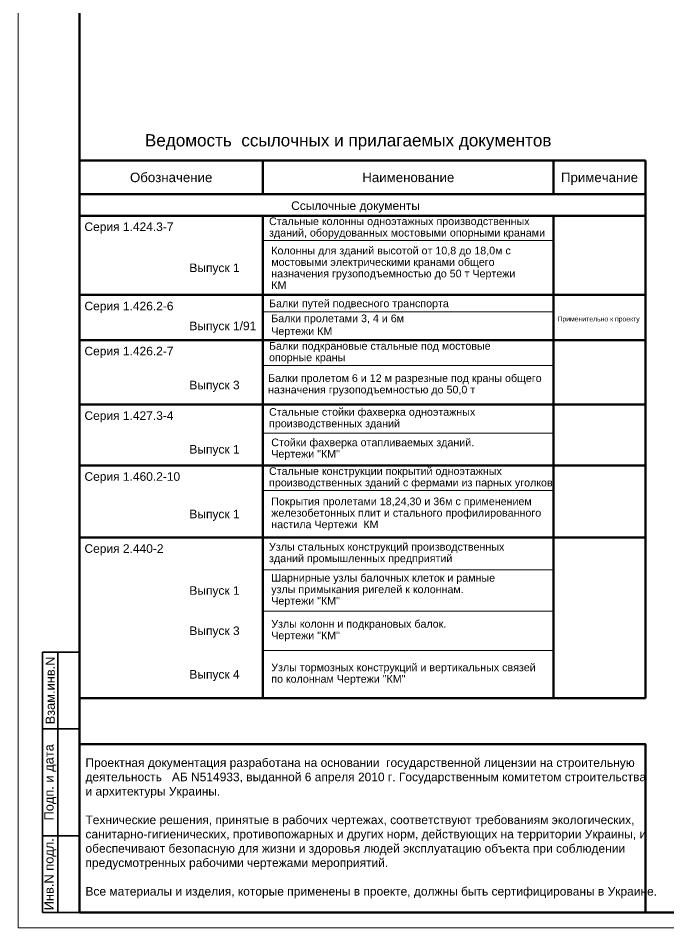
# Paper-space layout 'А1 г' of a CAD drawing. Header units: millimetres. Extents: x -1826 to 3142, y -699 to 3864.
# Drawn here: x 1500.5 to 1713.1, y -699 to -402 of the extents above; entities that cross this region are included whole.
import ezdxf
from ezdxf.enums import TextEntityAlignment as Align

# ---------------------------------------------------------------- set-up
doc = ezdxf.new("R2010")
doc.units = ezdxf.units.MM
doc.header["$MEASUREMENT"] = 0
for name, color, linetype, lineweight in [('01_Спецификация', 7, 'Continuous', 13), ('01_Формат', 7, 'Continuous', 13), ('1_ТОНКАЯ', 250, 'Continuous', 20), ('2_ОСНОВНАЯ', 180, 'Continuous', 50)]:
    doc.layers.add(name, color=color, linetype=linetype, lineweight=lineweight)
doc.styles.add('Arial', font='arial.ttf')

psp = doc.layouts.new('А1 г')

# ---------------------------------------------------------------- linework, layer by layer
at = {"layer": '01_Формат', "lineweight": 35}
for p, q in [((1508.5, -608.99), (1508.5, -693.99)), ((1508.5, -608.99), (1520.5, -608.99)), ((1513.5, -608.99), (1513.5, -693.99)), ((1520.5, -633.99), (1508.5, -633.99)), ((1508.5, -668.99), (1520.5, -668.99)), ((1508.5, -693.99), (1520.5, -693.99))]:
    psp.add_line(p, q, dxfattribs=at)
at = {"layer": '01_Формат'}
psp.add_lwpolyline([(1500.5, -698.99), (2341.5, -698.99), (2341.5, -104.99), (1500.5, -104.99)], close=True, dxfattribs=at)
at = {"layer": '01_Формат', "lineweight": 50}
for points in [[(1520.5, -693.99), (2336.5, -693.99), (2336.5, -109.99), (1520.5, -109.99)], [(1520.5, -693.99), (1705.5, -693.99), (1705.5, -638.99), (1520.5, -638.99)]]:
    psp.add_lwpolyline(points, close=True, dxfattribs=at)
at = {"layer": '1_ТОНКАЯ', "color": 0, "ltscale": 50}
for p, q in [((1580.5, -474.6), (1675.5, -474.6)), ((1580.5, -497.85), (1675.5, -497.85)), ((1580.5, -515.4), (1675.5, -515.4)), ((1580.5, -537.45), (1675.5, -537.45)), ((1580.5, -556.2), (1675.5, -556.2)), ((1580.5, -582.13), (1675.5, -582.13)), ((1580.5, -595.58), (1675.5, -595.58)), ((1580.5, -608.43), (1675.5, -608.43))]:
    psp.add_line(p, q, dxfattribs=at)
at = {"layer": '2_ОСНОВНАЯ', "color": 0, "ltscale": 50}
for p, q in [((1520.5, -448.45), (1705.5, -448.45)), ((1580.5, -448.45), (1580.5, -459.49)), ((1675.5, -448.45), (1675.5, -459.49)), ((1705.5, -448.45), (1705.5, -623.99)), ((1520.5, -459.49), (1705.5, -459.49)), ((1520.5, -466.49), (1705.5, -466.49)), ((1580.5, -466.49), (1580.5, -623.99)), ((1675.5, -466.49), (1675.5, -623.99)), ((1520.5, -492.37), (1705.5, -492.37)), ((1520.5, -507.07), (1705.5, -507.07)), ((1520.5, -528.15), (1705.5, -528.15)), ((1520.5, -548.04), (1705.5, -548.04)), ((1520.5, -571.56), (1705.5, -571.56)), ((1520.5, -623.99), (1705.5, -623.99))]:
    psp.add_line(p, q, dxfattribs=at)

# ---------------------------------------------------------------- texts
at = {"layer": '01_Спецификация', "color": 0, "ltscale": 0.1, "style": 'Arial'}
for s, height, p in [('Ведомость  ссылочных и прилагаемых документов', 4, (1541.92, -443.85)), ('Серия 1.424.3-7', 2.8, (1522.17, -471.49)), ('Серия 1.426.2-6', 2.8, (1522.17, -497.37)), ('Применительно к проекту', 1.6, (1676.76, -501)), ('Серия 1.426.2-7', 2.8, (1522.17, -512.07)), ('Серия 1.427.3-4', 2.8, (1522.17, -533.15)), ('Серия 1.460.2-10', 2.8, (1522.17, -553.04)), ('Серия 2.440-2', 2.8, (1522.17, -576.56))]:
    psp.add_text(s, height=height, dxfattribs=at).set_placement(p)
for s, height, p in [('Обозначение', 3.1, (1550.5, -453.97)), ('Наименование', 3.1, (1628, -453.97)), ('Примечание', 3.1, (1690.5, -453.97)), ('Ссылочные документы', 2.8, (1610.76, -463.21))]:
    psp.add_text(s, height=height, dxfattribs=at).set_placement(p, align=Align.MIDDLE_CENTER)
for s, height, p in [('Выпуск 1', 2.8, (1556.46, -483.49)), ('Балки путей подвесного транспорта', 2.5, (1582.49, -495.11)), ('Выпуск 1/91', 2.8, (1556.46, -502.46)), ('Выпуск 3', 2.8, (1556.46, -521.77)), ('Выпуск 1', 2.8, (1556.46, -542.75)), ('Выпуск 1', 2.8, (1556.46, -563.88)), ('Выпуск 1', 2.8, (1556.46, -588.85)), ('Выпуск 3', 2.8, (1556.46, -602)), ('Выпуск 4', 2.8, (1556.46, -616.21))]:
    psp.add_text(s, height=height, dxfattribs=at).set_placement(p, align=Align.MIDDLE_LEFT)
at = {"layer": '01_Спецификация', "color": 0, "char_height": 2.5, "attachment_point": 4, "line_spacing_factor": 0.9, "style": 'Arial'}
for s, insert, width in [('Стальные колонны одноэтажных производственных \\Pзданий, оборудованных мостовыми опорными кранами', (1582.49, -470.54), 99.6828), ('Колонны для зданий высотой от 10,8 до 18,0м с мостовыми электрическими кранами общего назначения грузоподъемностью до 50 т Чертежи КМ', (1583.22, -483.49), 81.7381), ('Балки подкрановые стальные под мостовые\\Pопорные краны', (1582.49, -511.24), 101), ('Балки пролетом 6 и 12 м разрезные под краны общего назначения грузоподъемностью до 50,0 т', (1582.18, -521.77), 101), ('Стальные стойки фахверка одноэтажных \\Pпроизводственных зданий', (1582.49, -532.8), 101), ('Стойки фахверка отапливаемых зданий. \\PЧертежи "КМ"', (1583.22, -542.75), 92.2871), ('Стальные конструкции покрытий одноэтажных производственных зданий с фермами из парных уголков', (1582.49, -552.12), 96.1657), ('Покрытия пролетами 18,24,30 и 36м с применением железобетонных плит и стального профилированного настила Чертежи  КМ', (1583.22, -563.88), 90.0071), ('Узлы стальных конструкций производственных зданий промышленных предприятий', (1582.49, -576.85), 78.9243), ('Шарнирные узлы балочных клеток и рамные узлы примыкания ригелей к колоннам. Чертежи "КМ"', (1583.22, -588.85), 74.8071), ('Узлы колонн и подкрановых балок. Чертежи "КМ"', (1583.22, -602), 59.1243), ('Узлы тормозных конструкций и вертикальных связей по колоннам Чертежи "КМ"', (1583.22, -616.21), 90.5243)]:
    psp.add_mtext(s, dxfattribs=dict(at, insert=insert, width=width))
at = {"layer": '01_Спецификация', "color": 0, "insert": (1583.22, -502.46), "char_height": 2.5, "width": 48.1381, "attachment_point": 4, "style": 'Arial'}
psp.add_mtext('Балки пролетами 3, 4 и 6м Чертежи КМ', dxfattribs=at)
at = {"layer": '01_Спецификация', "ltscale": 0.5, "insert": (1522.5, -666.49), "char_height": 2.8, "width": 183, "attachment_point": 4, "style": 'Arial'}
psp.add_mtext('Проектная документация разработана на основании  государственной лицензии на строительную деятельность   АБ N514933, выданной 6 апреля 2010 г. Государственным комитетом строительства и архитектуры Украины.\\P\\PТехнические решения, принятые в рабочих чертежах, соответствуют требованиям экологических, санитарно-гигиенических, противопожарных и других норм, действующих на территории Украины, и обеспечивают безопасную для жизни и здоровья людей эксплуатацию объекта при соблюдении предусмотренных рабочими чертежами мероприятий.\\P\\PВсе материалы и изделия, которые применены в проекте, должны быть сертифицированы в Украине.', dxfattribs=at)
at = {"layer": '01_Формат', "lineweight": 35, "style": 'Arial'}
for s, p in [('Взам.инв.N', (1511, -621.49)), ('Подп. и дата', (1511, -651.49)), ('Инв.N подл.', (1511, -681.49))]:
    psp.add_text(s, height=3, rotation=90, dxfattribs=at).set_placement(p, align=Align.MIDDLE)

doc.saveas('drawing.dxf')
